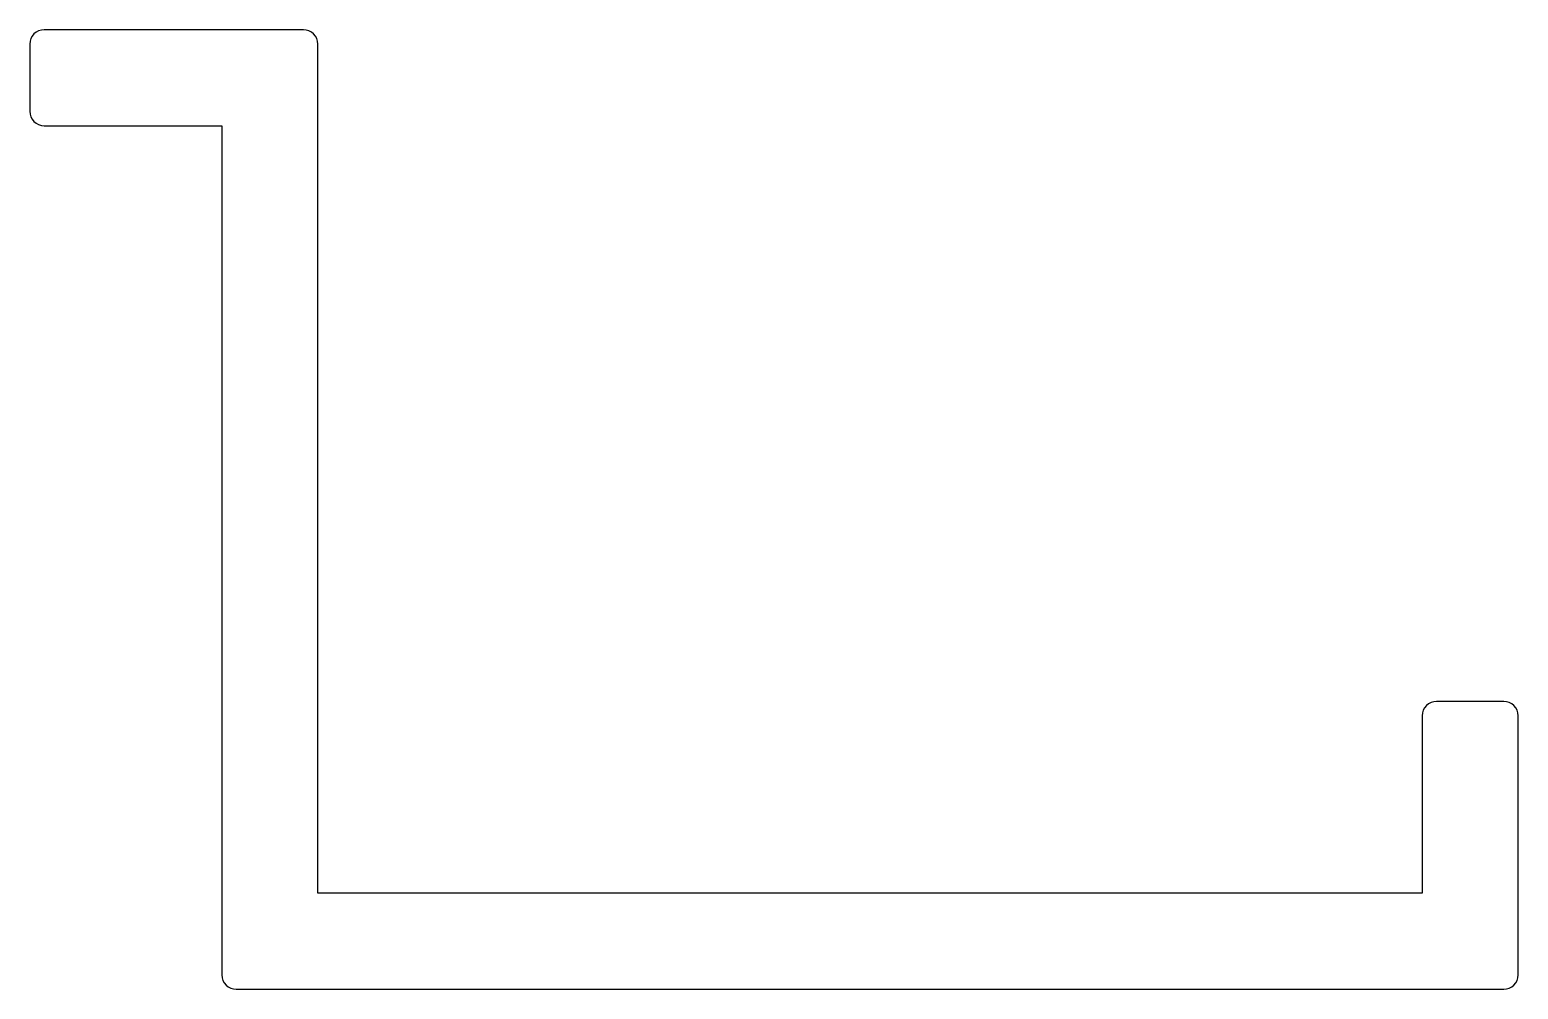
# Model space of a CAD drawing. Extents: x 166.8 to 197.8, y 221.7 to 241.7.
import ezdxf

# ---------------------------------------------------------------- set-up
doc = ezdxf.new("R2010")
doc.units = 0
doc.layers.add('ANA', color=220, linetype='CONTINUOUS')

msp = doc.modelspace()

# ---------------------------------------------------------------- linework, layer by layer
at = {"layer": 'ANA', "color": 7}
msp.add_lwpolyline([(170.777, 239.699), (170.777, 221.999, 0.414214), (171.077, 221.699), (197.477, 221.699, 0.414214), (197.777, 221.999), (197.777, 227.399, 0.414214), (197.477, 227.699), (196.077, 227.699, 0.414214), (195.777, 227.399), (195.777, 223.699), (172.777, 223.699), (172.777, 241.399, 0.414214), (172.477, 241.699), (167.077, 241.699, 0.414214), (166.777, 241.399), (166.777, 239.999, 0.414214), (167.077, 239.699)], format="xyb", close=True, dxfattribs=at)

doc.saveas('drawing.dxf')
